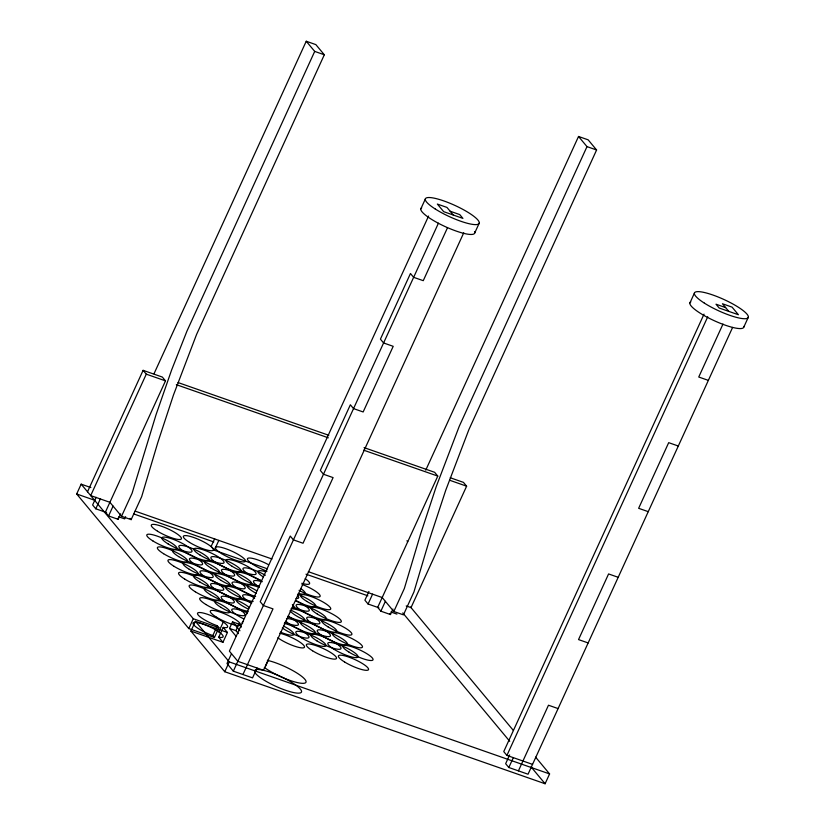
<?xml version="1.0" encoding="UTF-8"?>
<svg xmlns="http://www.w3.org/2000/svg" width="825" height="825" viewBox="0 0 825 825"><rect width="100%" height="100%" fill="white"/><g stroke="black" fill="none" stroke-linecap="round" stroke-linejoin="round"><path stroke-width="1.24" d="M227.442 632.486L195.412 621.277L190.915 631.094L222.946 642.304L227.442 632.486L223.214 627.402A16.521 3.486 24.6 0 0 218.708 619.255A16.521 3.486 24.6 0 0 197.505 613.367A16.521 3.486 24.6 0 0 217.305 625.762L218.914 627.701L214.428 637.519L188.801 628.557L76.673 493.979L81.17 484.162L90.874 487.554M87.512 491.782L143.107 370.343L162.329 377.066L165.505 380.872L105.394 512.16L108.57 515.965L118.181 519.327L120.687 513.851M143.107 370.343L146.283 374.158L90.688 495.588L109.911 502.312L121.543 516.275L131.154 519.637L141.673 496.66L157.719 442.819L173.477 394.979L196.556 334.486L324.318 54.77L315.851 44.612L306.24 41.25L153.997 373.787M96.123 497.331L92.617 504.983L95.793 508.798L106.6 512.572M95.793 508.798L100.299 498.95M306.24 41.25L314.707 51.408L186.945 331.124L171.631 369.951L156.018 414.789L132.062 493.298L121.543 516.275M108.57 515.965L113.077 506.117M125.617 516.687L124.616 518.873L118.614 516.78M214.644 538.777L211.138 546.439L214.314 550.244L267.506 568.848M214.314 550.244L218.821 540.396M188.801 628.557L193.287 618.74L81.17 484.162M214.428 637.519L212.809 635.58L217.305 625.762M218.78 631.847L223.266 622.029M222.946 642.304L218.718 637.22L223.214 627.402M420.832 208.859L425.339 199.011M236.115 636.312L229.536 628.413L232.526 621.875L238.93 624.113L241.395 627.072M238.404 633.61L235.94 630.651L238.93 624.113M428.588 216.047L229.381 651.152L237.837 661.31L263.464 670.271L463.743 232.825M231.495 653.699L226.988 663.537L233.331 671.158L252.553 677.882L257.06 668.033M535.611 757.144L549.594 773.933L545.098 783.75L224.761 671.725L229.257 661.908L195.412 621.277M233.331 671.158L438.426 223.193M242.942 674.52L272.993 608.881L263.381 605.519L260.205 601.714L290.266 536.064L293.432 539.88L303.043 543.242L333.094 477.603L323.483 474.241L320.317 470.425L350.367 404.786L353.543 408.602L363.155 411.964L393.205 346.325L383.594 342.963L380.418 339.147L410.468 273.508L413.645 277.324L423.256 280.675L447.511 227.71M265.557 666.198L268.548 659.66M474.715 233.001L479.222 223.152M368.909 591.453L364.897 600.208L368.074 604.013L378.892 607.798M425.741 470.178L578.531 136.476L588.143 139.827L596.599 149.985L468.847 429.712L445.758 490.205L430 538.034L413.954 591.886L403.435 614.852L393.824 611.5L382.192 597.527L308.344 571.704M368.074 604.013L372.58 594.165M578.531 136.476L586.998 146.623L459.236 426.35L436.147 486.843L420.389 534.683L404.343 588.524L393.824 611.5M364.083 447.624L434.62 472.292L437.786 476.097L377.685 607.375L380.861 611.181L390.472 614.542L392.968 609.077M380.861 611.181L385.368 601.342M450.233 477.747L463.444 482.367L466.62 486.183L411.025 607.613L406.22 605.932M689.917 302.961L694.423 293.112M704.024 314.16L503.745 751.606L506.921 755.411L532.548 764.373M506.921 755.411L707.737 316.8M509.654 754.937L505.642 763.692L508.819 767.498L528.041 774.221L732.61 327.412M508.819 767.498L513.325 757.649M518.43 770.859L548.481 705.22L558.092 708.582M722.999 324.05L698.744 377.025L708.355 380.377M743.799 327.102L748.306 317.254M314.707 51.408L324.318 54.77M586.998 146.623L596.599 149.985M450.13 211.231L459.742 214.593L462.918 218.398L443.695 211.674L437.353 204.064L446.964 207.426L453.307 215.036M725.618 307.57L716.018 304.208L719.183 308.024L738.406 314.738L732.064 307.127L722.452 303.765L728.795 311.386M678.305 446.026L668.693 442.664L638.643 508.303L648.254 511.665M178.025 382.552L328.814 435.291M146.283 374.158L165.505 380.872M176.333 384.667L328.34 437.817M363.608 450.151L437.786 476.097M449.8 480.294L466.62 486.183M618.193 577.304L608.592 573.942L578.531 639.581L588.143 642.943M135.187 511.149L272.013 558.999M76.673 493.979L94.875 500.342M133.702 513.923L213.788 541.932M306.003 574.179L367.888 595.815M390.895 611.995L396.907 614.099M229.536 628.413L235.94 630.651M193.287 618.74L218.914 627.701M229.257 661.908L549.594 773.933M406.942 540.788L407.736 541.736M410.551 607.045L513.397 730.486M402.765 612.913L509.726 741.283M531.114 766.961L545.098 783.75M389.678 613.594L390.472 614.542M232.526 621.875L239.931 630.764M130.092 518.368L131.154 519.637M117.387 518.368L118.181 519.327M190.915 631.094L224.761 671.725M212.809 635.58A16.521 3.486 24.6 0 1 193.009 623.184A16.521 3.486 24.6 0 1 214.222 629.073A16.521 3.486 24.6 0 1 218.718 637.22M247.118 613.707A16.521 3.486 24.6 0 1 248.057 611.82M242.622 623.525A16.521 3.486 24.6 0 1 243.035 621.761M248.181 609.025A16.521 3.486 24.6 0 1 236.311 599.734A16.521 3.486 24.6 0 1 251.357 602.838M243.684 618.843A16.521 3.486 24.6 0 1 231.815 609.551A16.521 3.486 24.6 0 1 246.861 612.655M253.141 601.497A16.521 3.486 24.6 0 1 230 591.979A16.521 3.486 24.6 0 1 232.31 587.122A16.521 3.486 24.6 0 1 254.595 598.445M247.799 611.222A16.521 3.486 24.6 0 1 225.194 601.58A16.521 3.486 24.6 0 1 227.391 596.836A16.521 3.486 24.6 0 1 249.449 607.643M267.022 571.178A16.521 3.486 24.6 0 1 247.428 558.834A16.521 3.486 24.6 0 1 268.517 564.682M261.051 580.449A16.521 3.486 24.6 0 1 243.086 568.342A16.521 3.486 24.6 0 1 265.351 575.231M290.978 608.829A16.521 3.486 24.6 0 1 314.861 617.863A16.521 3.486 24.6 0 1 312.324 622.927A16.521 3.486 24.6 0 1 290.029 610.717M286.481 618.647A16.521 3.486 24.6 0 1 309.983 627.423A16.521 3.486 24.6 0 1 308.705 632.981A16.521 3.486 24.6 0 1 285.914 621.081M297.505 595.454A16.521 3.486 24.6 0 1 296.051 598.507M292.359 604.653A16.521 3.486 24.6 0 1 291.555 608.324M263.371 576.984A16.521 3.486 24.6 0 1 265.784 571.756M258.875 586.802A16.521 3.486 24.6 0 1 261.288 581.573M295.824 600.548A16.521 3.486 24.6 0 1 309.231 610.562A16.521 3.486 24.6 0 1 292.627 606.757M291.328 610.366A16.521 3.486 24.6 0 1 304.734 620.379A16.521 3.486 24.6 0 1 288.131 616.574M305.219 578.707A16.521 3.486 24.6 0 1 301.806 583.275M300.723 588.524A16.521 3.486 24.6 0 1 298.547 593.433M302.053 584.399A16.521 3.486 24.6 0 1 320.11 596.362A16.521 3.486 24.6 0 1 299.073 590.349M297.557 594.217A16.521 3.486 24.6 0 1 315.676 606.014A16.521 3.486 24.6 0 1 295.989 600.92M287.966 616.213A16.521 3.486 24.6 0 1 298.351 624.752A16.521 3.486 24.6 0 1 284.862 622.308M283.47 626.02A16.521 3.486 24.6 0 1 293.855 634.559A16.521 3.486 24.6 0 1 280.366 632.115M256.163 593.34A16.521 3.486 24.6 0 1 247.18 585.554A16.521 3.486 24.6 0 1 259.143 587.39M251.666 603.158A16.521 3.486 24.6 0 1 242.694 595.372A16.521 3.486 24.6 0 1 254.647 597.207M284.295 623.422A16.521 3.486 24.6 0 1 305.539 633.136A16.521 3.486 24.6 0 1 303.559 637.653A16.521 3.486 24.6 0 1 282.315 627.949M279.799 633.239A16.521 3.486 24.6 0 1 301.043 642.953A16.521 3.486 24.6 0 1 299.062 647.47A16.521 3.486 24.6 0 1 277.819 637.766M258.895 586.255A16.521 3.486 24.6 0 1 239.137 576.5A16.521 3.486 24.6 0 1 242.014 572.653A16.521 3.486 24.6 0 1 262.309 581.697M255.637 596.413A16.521 3.486 24.6 0 1 235.486 586.967A16.521 3.486 24.6 0 1 236.486 582.254A16.521 3.486 24.6 0 1 256.812 590.844M267.352 660.351A25.853 5.466 24.6 0 1 300.609 675.52A25.853 5.466 24.6 0 1 297.629 682.646A25.853 5.466 24.6 0 1 264.361 667.477M255.172 669.89A25.853 5.466 24.6 0 1 292.318 682.77A25.853 5.466 24.6 0 1 289.874 691.628A25.853 5.466 24.6 0 1 254.595 671.983M474.509 231.588A29.545 6.239 24.6 0 1 446.098 227.019A29.545 6.239 24.6 0 1 421.688 207.869M743.82 326.442A29.545 6.239 24.6 0 1 713.893 320.543A29.545 6.239 24.6 0 1 690.773 301.971M221.265 580.491A16.521 3.486 24.6 0 0 245.159 588.153A16.521 3.486 24.6 0 0 224.039 575.107A16.521 3.486 24.6 0 0 221.265 580.491M216.779 590.298A16.521 3.486 24.6 0 0 240.663 597.97A16.521 3.486 24.6 0 0 219.543 584.925A16.521 3.486 24.6 0 0 216.779 590.298M210.695 567.786A16.521 3.486 24.6 0 0 234.578 575.458A16.521 3.486 24.6 0 0 213.469 562.413A16.521 3.486 24.6 0 0 210.695 567.786M206.198 577.603A16.521 3.486 24.6 0 0 230.082 585.276A16.521 3.486 24.6 0 0 208.972 572.23A16.521 3.486 24.6 0 0 206.198 577.603M200.114 555.091A16.521 3.486 24.6 0 0 223.998 562.763A16.521 3.486 24.6 0 0 202.888 549.718A16.521 3.486 24.6 0 0 200.114 555.091M195.618 564.908A16.521 3.486 24.6 0 0 219.512 572.581A16.521 3.486 24.6 0 0 198.392 559.536A16.521 3.486 24.6 0 0 195.618 564.908M232.145 566.301A16.521 3.486 24.6 0 0 256.039 573.963A16.521 3.486 24.6 0 0 234.919 560.917A16.521 3.486 24.6 0 0 232.145 566.301M227.648 576.108A16.521 3.486 24.6 0 0 251.542 583.78A16.521 3.486 24.6 0 0 230.422 570.735A16.521 3.486 24.6 0 0 227.648 576.108M189.533 542.396A16.521 3.486 24.6 0 0 213.428 550.069A16.521 3.486 24.6 0 0 192.307 537.023A16.521 3.486 24.6 0 0 189.533 542.396M185.037 552.214A16.521 3.486 24.6 0 0 208.931 559.886A16.521 3.486 24.6 0 0 187.811 546.831A16.521 3.486 24.6 0 0 185.037 552.214M317.068 640.984A16.521 3.486 24.6 0 0 340.962 648.646A16.521 3.486 24.6 0 0 319.842 635.601A16.521 3.486 24.6 0 0 317.068 640.984M312.572 650.801A16.521 3.486 24.6 0 0 336.466 658.463A16.521 3.486 24.6 0 0 315.346 645.418A16.521 3.486 24.6 0 0 312.572 650.801M306.498 628.289A16.521 3.486 24.6 0 0 330.382 635.951A16.521 3.486 24.6 0 0 309.262 622.906A16.521 3.486 24.6 0 0 306.498 628.289M302.002 638.096A16.521 3.486 24.6 0 0 325.885 645.769A16.521 3.486 24.6 0 0 304.776 632.723A16.521 3.486 24.6 0 0 302.002 638.096M338.528 639.488A16.521 3.486 24.6 0 0 362.412 647.161A16.521 3.486 24.6 0 0 341.302 634.105A16.521 3.486 24.6 0 0 338.528 639.488M334.032 649.306A16.521 3.486 24.6 0 0 357.916 656.968A16.521 3.486 24.6 0 0 336.806 643.923A16.521 3.486 24.6 0 0 334.032 649.306M317.367 614.089A16.521 3.486 24.6 0 0 341.261 621.761A16.521 3.486 24.6 0 0 320.141 608.716A16.521 3.486 24.6 0 0 317.367 614.089M312.881 623.906A16.521 3.486 24.6 0 0 336.765 631.579A16.521 3.486 24.6 0 0 315.645 618.533A16.521 3.486 24.6 0 0 312.881 623.906M349.109 652.183A16.521 3.486 24.6 0 0 372.993 659.856A16.521 3.486 24.6 0 0 351.873 646.8A16.521 3.486 24.6 0 0 349.109 652.183M344.613 662.001A16.521 3.486 24.6 0 0 368.497 669.673A16.521 3.486 24.6 0 0 347.387 656.618A16.521 3.486 24.6 0 0 344.613 662.001M306.797 601.394A16.521 3.486 24.6 0 0 330.681 609.067A16.521 3.486 24.6 0 0 309.561 596.021A16.521 3.486 24.6 0 0 306.797 601.394M302.301 611.212A16.521 3.486 24.6 0 0 326.184 618.884A16.521 3.486 24.6 0 0 305.075 605.839A16.521 3.486 24.6 0 0 302.301 611.212M327.948 626.794A16.521 3.486 24.6 0 0 351.842 634.456A16.521 3.486 24.6 0 0 330.722 621.411A16.521 3.486 24.6 0 0 327.948 626.794M323.452 636.611A16.521 3.486 24.6 0 0 347.346 644.273A16.521 3.486 24.6 0 0 326.226 631.228A16.521 3.486 24.6 0 0 323.452 636.611M221.574 553.596A16.521 3.486 24.6 0 0 245.458 561.268A16.521 3.486 24.6 0 0 224.338 548.223A16.521 3.486 24.6 0 0 221.574 553.596M217.078 563.413A16.521 3.486 24.6 0 0 240.962 571.086A16.521 3.486 24.6 0 0 219.852 558.04A16.521 3.486 24.6 0 0 217.078 563.413M210.396 594.681A16.521 3.486 24.6 0 0 234.279 602.343A16.521 3.486 24.6 0 0 213.159 589.298A16.521 3.486 24.6 0 0 210.396 594.681M205.899 604.498A16.521 3.486 24.6 0 0 229.783 612.16A16.521 3.486 24.6 0 0 208.673 599.115A16.521 3.486 24.6 0 0 205.899 604.498M157.503 531.197A16.521 3.486 24.6 0 0 181.387 538.869A16.521 3.486 24.6 0 0 160.277 525.814A16.521 3.486 24.6 0 0 157.503 531.197M153.007 541.014A16.521 3.486 24.6 0 0 176.901 548.677A16.521 3.486 24.6 0 0 155.781 535.631A16.521 3.486 24.6 0 0 153.007 541.014M189.234 569.281A16.521 3.486 24.6 0 0 213.128 576.953A16.521 3.486 24.6 0 0 192.008 563.908A16.521 3.486 24.6 0 0 189.234 569.281M184.738 579.098A16.521 3.486 24.6 0 0 208.632 586.771A16.521 3.486 24.6 0 0 187.512 573.726A16.521 3.486 24.6 0 0 184.738 579.098M168.083 543.892A16.521 3.486 24.6 0 0 191.967 551.564A16.521 3.486 24.6 0 0 170.847 538.508A16.521 3.486 24.6 0 0 168.083 543.892M163.587 553.709A16.521 3.486 24.6 0 0 187.471 561.382A16.521 3.486 24.6 0 0 166.361 548.326A16.521 3.486 24.6 0 0 163.587 553.709M220.966 607.375A16.521 3.486 24.6 0 0 244.86 615.038A16.521 3.486 24.6 0 0 223.74 601.992A16.521 3.486 24.6 0 0 220.966 607.375M216.48 617.193A16.521 3.486 24.6 0 0 240.364 624.855A16.521 3.486 24.6 0 0 219.244 611.81A16.521 3.486 24.6 0 0 216.48 617.193M178.654 556.586A16.521 3.486 24.6 0 0 202.548 564.259A16.521 3.486 24.6 0 0 181.428 551.213A16.521 3.486 24.6 0 0 178.654 556.586M174.168 566.404A16.521 3.486 24.6 0 0 198.052 574.076A16.521 3.486 24.6 0 0 176.932 561.021A16.521 3.486 24.6 0 0 174.168 566.404M199.815 581.976A16.521 3.486 24.6 0 0 223.699 589.648A16.521 3.486 24.6 0 0 202.589 576.603A16.521 3.486 24.6 0 0 199.815 581.976M195.319 591.793A16.521 3.486 24.6 0 0 219.213 599.466A16.521 3.486 24.6 0 0 198.093 586.42A16.521 3.486 24.6 0 0 195.319 591.793M435.27 209.014A29.545 6.239 24.6 0 0 478.933 223.709A29.545 6.239 24.6 0 0 442.633 200.516A29.545 6.239 24.6 0 0 435.27 209.014M704.354 303.115A29.545 6.239 24.6 0 0 748.017 317.811A29.545 6.239 24.6 0 0 711.717 294.618A29.545 6.239 24.6 0 0 704.354 303.115"/></g></svg>
